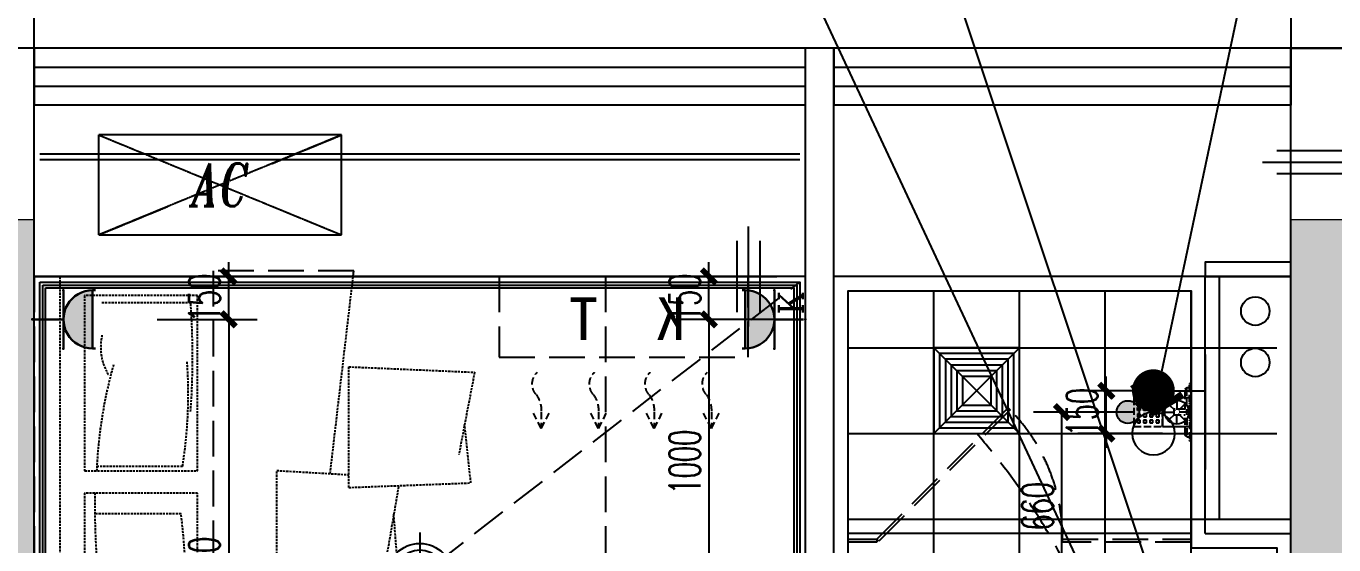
# Model space of a CAD drawing. Extents: x 184967 to 628822, y -100826 to 121332.
# Drawn here: x 398377 to 402956, y 43134 to 44951 of the extents above; entities that cross this region are included whole.
import ezdxf
from ezdxf.enums import TextEntityAlignment as Align

# ---------------------------------------------------------------- set-up
doc = ezdxf.new("R2010")
doc.units = 0
doc.header["$MEASUREMENT"] = 0
for name, pattern in [('__DASH', [0.35, 0.25, -0.1]), ('DASH', [0.35, 0.25, -0.1]), ('DASHED2', [0.375, 0.25, -0.125]), ('HIDDEN', [0.375, 0.25, -0.125])]:
    doc.linetypes.add(name, pattern=pattern)
for name, color, linetype in [('0-活动家具', 55, 'Continuous'), ('0-装饰完成面', 47, 'Continuous'), ('E-排水', 34, 'Continuous'), ('E-空调', 51, 'Continuous'), ('E-给水', 34, 'Continuous'), ('E02-灯具开关连线', 6, 'Continuous'), ('E03-地漏', 6, 'Continuous'), ('KT', 8, 'DASH'), ('P11-平面门套', 47, 'Continuous'), ('P11-平面门扇', 47, 'Continuous'), ('T-灯具尺寸', 55, 'Continuous'), ('T03-天花造型', 30, 'Continuous'), ('T05-天花灯具', 51, 'Continuous'), ('VPIPE-污水', 2, 'DASH'), ('VPIPE-通气', 7, 'TG_T'), ('WALL', 145, 'Continuous'), ('WINDOW', 141, 'Continuous'), ('栏杆', 4, 'Continuous'), ('看线', 67, 'Continuous')]:
    doc.layers.add(name, color=color, linetype=linetype)
for name, color, linetype, lineweight in [('4#6#-col-2F~31F$0$COLU', 7, 'Continuous', 0), ('4#6#-col-2F~31F$0$COLU_HATCH', 251, 'Continuous', 0), ('E-插座', 60, 'Continuous', 30)]:
    doc.layers.add(name, color=color, linetype=linetype, lineweight=lineweight)
doc.styles.add('_TCH_LABEL', font='COMPLEX', dxfattribs={"bigfont": 'GBCBIG'})
doc.styles.add('ENGLISH', font='italict.shx')
doc.styles.get("Standard").update_dxf_attribs({"font": 'gbenor.shx', "bigfont": 'gbcbig.shx'})
doc.styles.add('TG_LINETYPE', font='GBXWXT', dxfattribs={"width": 0.7, "height": 3, "bigfont": 'GBCBIG'})
doc.styles.add('尺寸标注', font='txt.shx', dxfattribs={"width": 0.6, "height": 110})
doc.styles.add('文字标注', font='')
doc.styles.get('文字标注').set_extended_font_data('SimSun')
doc.linetypes.add('TG_T', pattern='A,2,-0.3,["T",TG_LINETYPE,S=0.1,R=0,X=-0.23,Y=-0.1],0', length=2.3)
doc.dimstyles.new('1-50', dxfattribs={"dimscale": 50, "dimtxt": 110, "dimasz": 1, "dimexe": 2, "dimexo": 2, "dimgap": 0.6, "dimtad": 1, "dimdec": 0, "dimrnd": 5, "dimtxsty": '尺寸标注', "dimblk": 'ARCHTICK', "dimcen": 2.5, "dimclrd": 251, "dimclre": 251, "dimclrt": 50, "dimadec": 0, "dimazin": 0, "dimtfac": 1, "dimtdec": 0, "dimtix": 1, "dimtmove": 2, "dimatfit": 3, "dimldrblk": 'DOT', "dimfxl": 0, "dimarcsym": 0})
doc.dimstyles.new('标注', dxfattribs={"dimtxt": 2.5, "dimasz": 1.5, "dimexe": 1.25, "dimexo": 0.625, "dimgap": 0, "dimtad": 1, "dimdsep": 46, "dimtxsty": 'Standard', "dimblk": 'z', "dimcen": 2.5, "dimadec": 0, "dimazin": 0, "dimtm": 1e-09, "dimtfac": 1, "dimtmove": 0, "dimatfit": 3, "dimldrblk": 'z', "dimfxl": 0, "dimarcsym": 0})

# ---------------------------------------------------------------- blocks, each defined once
blk = doc.blocks.new('*U913')
h = blk.add_hatch(color=256)
edge = h.paths.add_edge_path()
edge.add_ellipse((117.7, 211), major_axis=(72.3, 72.3), ratio=1, start_angle=135, end_angle=224.9997)
edge.add_line((117.7, 108.8), (117.7, 108.8))
edge.add_ellipse((117.7, 211), major_axis=(72.3, 72.3), ratio=1, start_angle=225.0003, end_angle=315)
edge.add_line((219.9, 211), (15.5, 211))
for p, q in [((15.5, 221.2), (15.5, 211)), ((219.9, 211), (15.5, 211)), ((219.9, 221.2), (219.9, 211)), ((15.5, 108.8), (219.9, 108.8)), ((117.7, 108.8), (117.7, 6.5))]:
    blk.add_line(p, q)
at = {"extrusion": (0, 0, -1)}
blk.add_ellipse((117.7, 211), major_axis=(72.3, 72.3), ratio=1, start_param=0.785398, end_param=3.926991, dxfattribs=at)
for p in [(15.5, 108.8), (219.9, 108.8), (117.7, 0)]:
    blk.add_point(p)
at = {"style": '_TCH_LABEL', "text_generation_flag": 4}
blk.add_text('P', height=0.00409, dxfattribs=at).set_placement((117.7, 0))
at = {"style": '_TCH_LABEL'}
blk.add_attdef('B', text='', height=84.1, dxfattribs=at).set_placement((174.6, 51.2), align=Align.MIDDLE)
blk = doc.blocks.new('_ArchTick')
at = {"color": 0, "linetype": 'ByBlock', "const_width": 0.4}
blk.add_lwpolyline([(-0.5, -0.5), (0.5, 0.5)], dxfattribs=at)
blk = doc.blocks.new('*D930')
at = {"layer": 'Defpoints', "color": 0, "transparency": 16777216}
for p in [(400767.9, 44073.7), (401105.5, 44073.7), (401105.5, 43923.7)]:
    blk.add_point(p, dxfattribs=at)
at = {"layer": 'E-插座', "color": 251, "lineweight": -2, "transparency": 16777216}
for p, q in [((400767.9, 44073.7), (400767.9, 44123.7)), ((401005.5, 44073.7), (400667.9, 44073.7)), ((400767.9, 43923.7), (400767.9, 44073.7)), ((401005.5, 43923.7), (400667.9, 43923.7)), ((400767.9, 43923.7), (400767.9, 43873.7))]:
    blk.add_line(p, q, dxfattribs=at)
at = {"layer": 'E-插座', "color": 251, "lineweight": -2, "transparency": 16777216, "xscale": 50, "yscale": 50, "zscale": 50}
for p, rotation in [((400767.9, 44073.7), 270), ((400767.9, 43923.7), 90)]:
    blk.add_blockref('_ArchTick', p, dxfattribs=dict(at, rotation=rotation))
at = {"layer": 'E-插座', "color": 50, "transparency": 16777216, "insert": (400682.9, 43998.7), "char_height": 110, "attachment_point": 5, "rotation": 90, "style": '尺寸标注'}
blk.add_mtext('150', dxfattribs=at)
blk = doc.blocks.new('_Dot')
at = {"color": 0, "linetype": 'ByBlock', "lineweight": -2}
blk.add_line((-0.5, 0), (-1, 0), dxfattribs=at)
at = {"color": 0, "linetype": 'ByBlock', "const_width": 0.5}
blk.add_lwpolyline([(-0.25, 0, 1), (0.25, 0, 1)], format="xyb", close=True, dxfattribs=at)
blk = doc.blocks.new('*D931')
at = {"layer": 'Defpoints', "color": 0, "transparency": 16777216}
for p in [(401105.5, 43923.7), (400767.9, 42923.7), (401099, 42923.7)]:
    blk.add_point(p, dxfattribs=at)
at = {"layer": 'E-插座', "color": 251, "lineweight": -2, "transparency": 16777216}
for p, q in [((401005.5, 43923.7), (400667.9, 43923.7)), ((400767.9, 43923.7), (400767.9, 42923.7)), ((400999, 42923.7), (400667.9, 42923.7))]:
    blk.add_line(p, q, dxfattribs=at)
at = {"layer": 'E-插座', "color": 251, "lineweight": -2, "transparency": 16777216, "xscale": 50, "yscale": 50, "zscale": 50}
for p, rotation in [((400767.9, 43923.7), 90), ((400767.9, 42923.7), 270)]:
    blk.add_blockref('_ArchTick', p, dxfattribs=dict(at, rotation=rotation))
at = {"layer": 'E-插座', "color": 50, "transparency": 16777216, "insert": (400682.9, 43423.7), "char_height": 110, "attachment_point": 5, "rotation": 90, "style": '尺寸标注'}
blk.add_mtext('1000', dxfattribs=at)
blk = doc.blocks.new('*D932')
at = {"layer": 'Defpoints', "color": 0, "transparency": 16777216}
for p in [(398405.5, 44073.7), (399086.3, 44073.7), (398405.5, 43923.7)]:
    blk.add_point(p, dxfattribs=at)
at = {"layer": 'E-插座', "color": 251, "lineweight": -2, "transparency": 16777216}
for p, q in [((399086.3, 44073.7), (399086.3, 44123.7)), ((398836.3, 44073.7), (399186.3, 44073.7)), ((399086.3, 43923.7), (399086.3, 44073.7)), ((398836.3, 43923.7), (399186.3, 43923.7)), ((399086.3, 43923.7), (399086.3, 43873.7))]:
    blk.add_line(p, q, dxfattribs=at)
at = {"layer": 'E-插座', "color": 251, "lineweight": -2, "transparency": 16777216, "xscale": 50, "yscale": 50, "zscale": 50}
for p, rotation in [((399086.3, 44073.7), 270), ((399086.3, 43923.7), 90)]:
    blk.add_blockref('_ArchTick', p, dxfattribs=dict(at, rotation=rotation))
at = {"layer": 'E-插座', "color": 50, "transparency": 16777216, "insert": (399001.3, 43998.7), "char_height": 110, "attachment_point": 5, "rotation": 90, "style": '尺寸标注'}
blk.add_mtext('150', dxfattribs=at)
blk = doc.blocks.new('*D933')
at = {"layer": 'Defpoints', "color": 0, "transparency": 16777216}
for p in [(398405.5, 43923.7), (398405.5, 42173.7), (399086.3, 42173.7)]:
    blk.add_point(p, dxfattribs=at)
at = {"layer": 'E-插座', "color": 251, "lineweight": -2, "transparency": 16777216}
for p, q in [((398836.3, 43923.7), (399186.3, 43923.7)), ((399086.3, 43923.7), (399086.3, 42173.7)), ((398836.3, 42173.7), (399186.3, 42173.7))]:
    blk.add_line(p, q, dxfattribs=at)
at = {"layer": 'E-插座', "color": 251, "lineweight": -2, "transparency": 16777216, "xscale": 50, "yscale": 50, "zscale": 50}
for p, rotation in [((399086.3, 43923.7), 90), ((399086.3, 42173.7), 270)]:
    blk.add_blockref('_ArchTick', p, dxfattribs=dict(at, rotation=rotation))
at = {"layer": 'E-插座', "color": 50, "transparency": 16777216, "insert": (399001.3, 43048.7), "char_height": 110, "attachment_point": 5, "rotation": 90, "style": '尺寸标注'}
blk.add_mtext('1750', dxfattribs=at)
blk = doc.blocks.new('A$C425A3D1E')
for p, q in [((0.6, 403.1), (0.6, 150)), ((182.3, 276.6), (0.6, 276.6)), ((0.6, 126.6), (0.6, 276.6)), ((0.6, 253.1), (0.6, 0)), ((106.7, 126.6), (0, 126.6))]:
    blk.add_line(p, q)
at = {"const_width": 75}
blk.add_lwpolyline([(182.3, 314.1, -1), (182.3, 239.1, -1)], format="xyb", close=True, dxfattribs=at)
blk.add_circle((181.7, 126.6), 75)
for start, end in [(90, 270), (270, 90)]:
    blk.add_arc((182.3, 276.6), 28.1, start, end)
blk = doc.blocks.new('*D969')
at = {"layer": 'Defpoints', "color": 0, "linetype": 'ByBlock', "transparency": 16777216}
for p in [(402159, 43673.7), (402456.1, 43673.7), (402456.1, 43523.7)]:
    blk.add_point(p, dxfattribs=at)
at = {"layer": 'E-给水', "color": 251, "lineweight": -2, "transparency": 16777216}
for p, q in [((402159, 43673.7), (402159, 43723.7)), ((402356.1, 43673.7), (402059, 43673.7)), ((402159, 43523.7), (402159, 43673.7)), ((402356.1, 43523.7), (402059, 43523.7)), ((402159, 43523.7), (402159, 43473.7))]:
    blk.add_line(p, q, dxfattribs=at)
at = {"layer": 'E-给水', "color": 251, "linetype": 'ByBlock', "lineweight": -2, "transparency": 16777216, "xscale": 50, "yscale": 50, "zscale": 50}
for p, rotation in [((402159, 43673.7), 270), ((402159, 43523.7), 90)]:
    blk.add_blockref('_ArchTick', p, dxfattribs=dict(at, rotation=rotation))
at = {"layer": 'E-给水', "color": 50, "linetype": 'ByBlock', "transparency": 16777216, "insert": (402074, 43598.7), "char_height": 110, "attachment_point": 5, "rotation": 90, "style": '尺寸标注'}
blk.add_mtext('150', dxfattribs=at)
blk = doc.blocks.new('A$C409C086C')
h = blk.add_hatch(color=251)
h.dxf.hatch_style = 1
h.paths.add_polyline_path([(63.9, 0, 1), (-63.9, 0, 1)])
blk.add_circle((0, 0), 63.9)
blk = doc.blocks.new('*D982')
at = {"layer": 'Defpoints', "color": 0, "linetype": 'ByBlock', "transparency": 16777216}
for p in [(402003.5, 43598.7), (402505.5, 43598.7), (402755, 42939)]:
    blk.add_point(p, dxfattribs=at)
at = {"layer": 'E-给水', "color": 251, "lineweight": -2, "transparency": 16777216}
for p, q in [((402253.5, 43598.7), (401903.5, 43598.7)), ((402003.5, 42939), (402003.5, 43598.7)), ((402253.5, 42939), (401903.5, 42939))]:
    blk.add_line(p, q, dxfattribs=at)
at = {"layer": 'E-给水', "color": 251, "linetype": 'ByBlock', "lineweight": -2, "transparency": 16777216, "xscale": 50, "yscale": 50, "zscale": 50}
for p, rotation in [((402003.5, 43598.7), 90), ((402003.5, 42939), 270)]:
    blk.add_blockref('_ArchTick', p, dxfattribs=dict(at, rotation=rotation))
at = {"layer": 'E-给水', "color": 50, "linetype": 'ByBlock', "transparency": 16777216, "insert": (401918.5, 43268.8), "char_height": 110, "attachment_point": 5, "rotation": 90, "style": '尺寸标注'}
blk.add_mtext('660', dxfattribs=at)
blk = doc.blocks.new('z')
blk.add_line((0, 0), (-1, 0))
blk.add_lwpolyline([(-1.171, 1.173, 0.36, 0.21, 0), (0, 0, 0.21, 0.36, 0), (-1.171, -1.173, 0.36, 0.36, 0)], format="xyseb")
blk = doc.blocks.new('sds')
at = {"color": 8}
for p, q in [((-150, 150), (150, -150)), ((-150, -150), (150, 150))]:
    blk.add_line(p, q, dxfattribs=at)
blk.add_lwpolyline([(-150, 150), (150, 150), (150, -150), (-150, -150)], close=True)
for points in [[(-130, 130), (130, 130), (130, -130), (-130, -130)], [(-110, 110), (110, 110), (110, -110), (-110, -110)], [(-90, 90), (90, 90), (90, -90), (-90, -90)], [(-70, 70), (70, 70), (70, -70), (-70, -70)], [(-50, 50), (50, 50), (50, -50), (-50, -50)]]:
    blk.add_lwpolyline(points, close=True, dxfattribs=at)
blk = doc.blocks.new('xidingdeng')
for p, q in [((0, 3.333), (0, -3.333)), ((-3.333, 0), (3.333, 0))]:
    blk.add_line(p, q)
blk.add_circle((0, 0), 2.5)
at = {"color": 8}
blk.add_circle((0, 0), 2, dxfattribs=at)
blk = doc.blocks.new('A$C66E365A4')
at = {"layer": '栏杆'}
for p, q in [((0, 0), (0, -350)), ((-40, -50), (-40, -300)), ((40, -50), (40, -300))]:
    blk.add_line(p, q, dxfattribs=at)
blk = doc.blocks.new('awrtt')
at = {"layer": 'KT', "linetype": 'DASH'}
for p, q in [((195123.3, -20712.9), (194273.3, -20712.9)), ((194273.3, -20712.9), (194516.2, -20812.9)), ((195123.3, -20712.9), (194273.3, -21062.9)), ((194273.3, -21062.9), (194273.3, -20712.9)), ((194273.3, -20712.9), (195123.3, -21062.9)), ((194880.5, -20812.9), (195123.3, -20712.9)), ((195123.3, -21062.9), (195123.3, -20712.9)), ((195123.3, -21062.9), (195123.3, -20712.9)), ((194273.3, -21062.9), (194516.2, -20962.9)), ((194880.5, -20962.9), (195123.3, -21062.9)), ((194273.3, -21062.9), (195123.3, -21062.9))]:
    blk.add_line(p, q, dxfattribs=at)
at = {"layer": 'KT', "linetype": 'DASH', "style": 'ENGLISH', "width": 0.75}
blk.add_text('AC', height=150, dxfattribs=at).set_placement((194698.3, -20887.9), align=Align.MIDDLE_CENTER)
blk = doc.blocks.new('$WINLIB2D$00000001')
at = {"color": 0}
for points in [[(-0.5, 0.5), (-0.5, -0.5)], [(-0.5, 0.5), (0.5, 0.5)], [(0.5, -0.5), (0.5, 0.5)], [(0.5, 0.1667), (-0.5, 0.1667)], [(0.5, -0.1667), (-0.5, -0.1667)], [(-0.5, -0.5), (0.5, -0.5)]]:
    blk.add_lwpolyline(points, dxfattribs=at)
blk = doc.blocks.new('dfgdf')
at = {"linetype": 'DASH', "ltscale": 100}
for p, q in [((78687.7, 2714.9), (78707.7, 2714.9)), ((78687.7, 2674.9), (78687.7, 2714.9)), ((78707.7, 2714.9), (78707.7, 2674.9)), ((78595.9, 2657.9), (78595.9, 2656.9)), ((78697.5, 2659.9), (78597.5, 2659.9)), ((78611.1, 2667.9), (78611.1, 2661.9)), ((78612.7, 2669.9), (78612.7, 2669.9)), ((78687.7, 2674.9), (78617.7, 2674.9)), ((78668.7, 2657.9), (78668.7, 2656.9)), ((78697.5, 2659.9), (78797.5, 2659.9)), ((78777.7, 2674.9), (78707.7, 2674.9)), ((78726.3, 2657.9), (78726.3, 2656.9)), ((78782.7, 2669.9), (78782.7, 2669.9)), ((78784.3, 2667.9), (78784.3, 2661.9)), ((78799.5, 2657.9), (78799.5, 2656.9)), ((78618.5, 2654.9), (78597.5, 2654.9)), ((78618.5, 2654.9), (78666.7, 2654.9)), ((78776.5, 2654.9), (78728.3, 2654.9)), ((78776.5, 2654.9), (78797.5, 2654.9))]:
    blk.add_line(p, q, dxfattribs=at)
at = {"color": 250, "linetype": 'DASH', "ltscale": 100}
for p, q in [((78676, 2669.9), (78612.7, 2669.9)), ((78707.7, 2669.9), (78687.7, 2669.9)), ((78718.9, 2669.9), (78782.3, 2669.9))]:
    blk.add_line(p, q, dxfattribs=at)
at = {"color": 251, "linetype": 'DASH', "ltscale": 100}
blk.add_line((78668.7, 2656.9), (78726.3, 2656.9), dxfattribs=at)
at = {"linetype": 'DASH', "ltscale": 100}
blk.add_lwpolyline([(78747.7, 2754.9), (78647.7, 2754.9), (78647.7, 2854.9), (78747.7, 2854.9)], close=True, dxfattribs=at)
at = {"color": 250, "linetype": 'DASH', "ltscale": 100}
for points in [[(78659.7, 2832.9), (78669.7, 2832.9), (78669.7, 2842.9), (78659.7, 2842.9)], [(78681.7, 2832.9), (78691.7, 2832.9), (78691.7, 2842.9), (78681.7, 2842.9)], [(78713.7, 2832.9), (78703.7, 2832.9), (78703.7, 2842.9), (78713.7, 2842.9)], [(78735.7, 2832.9), (78725.7, 2832.9), (78725.7, 2842.9), (78735.7, 2842.9)], [(78659.7, 2810.9), (78669.7, 2810.9), (78669.7, 2820.9), (78659.7, 2820.9)], [(78659.7, 2788.9), (78669.7, 2788.9), (78669.7, 2798.9), (78659.7, 2798.9)], [(78681.7, 2810.9), (78691.7, 2810.9), (78691.7, 2820.9), (78681.7, 2820.9)], [(78681.7, 2788.9), (78691.7, 2788.9), (78691.7, 2798.9), (78681.7, 2798.9)], [(78713.7, 2810.9), (78703.7, 2810.9), (78703.7, 2820.9), (78713.7, 2820.9)], [(78713.7, 2788.9), (78703.7, 2788.9), (78703.7, 2798.9), (78713.7, 2798.9)], [(78735.7, 2810.9), (78725.7, 2810.9), (78725.7, 2820.9), (78735.7, 2820.9)], [(78735.7, 2788.9), (78725.7, 2788.9), (78725.7, 2798.9), (78735.7, 2798.9)], [(78659.7, 2766.9), (78669.7, 2766.9), (78669.7, 2776.9), (78659.7, 2776.9)], [(78681.7, 2766.9), (78691.7, 2766.9), (78691.7, 2776.9), (78681.7, 2776.9)], [(78713.7, 2766.9), (78703.7, 2766.9), (78703.7, 2776.9), (78713.7, 2776.9)], [(78735.7, 2766.9), (78725.7, 2766.9), (78725.7, 2776.9), (78735.7, 2776.9)]]:
    blk.add_lwpolyline(points, close=True, dxfattribs=at)
at = {"linetype": 'DASH', "ltscale": 100}
for centre, radius, start, end in [((78597.9, 2657.9), 2, 90, 180), ((78597.9, 2656.9), 2, 180, 270), ((78613.1, 2667.9), 2, 90, 180), ((78613.1, 2661.9), 2, 180, 270), ((78617.7, 2669.9), 5, 90, 180), ((78617.7, 2669.9), 5, 90, 180), ((78666.7, 2657.9), 2, 0, 90), ((78666.7, 2656.9), 2, 270, 0), ((78728.3, 2657.9), 2, 90, 180), ((78728.3, 2656.9), 2, 180, 270), ((78777.7, 2669.9), 5, 0, 90), ((78782.3, 2667.9), 2, 0, 90), ((78782.3, 2661.9), 2, 270, 0), ((78797.5, 2657.9), 2, 0, 90), ((78797.5, 2656.9), 2, 270, 0)]:
    blk.add_arc(centre, radius, start, end, dxfattribs=at)
blk = doc.blocks.new('A$C76680096')
at = {"color": 250, "ltscale": 10}
for p, q in [((11.5, 50), (42, 50)), ((22.8, 77.2), (44.4, 55.6)), ((50, 88.5), (50, 58)), ((77.2, 77.2), (55.6, 55.6)), ((88.5, 50), (58, 50)), ((22.8, 22.8), (44.4, 44.4)), ((50, 11.5), (50, 42)), ((77.2, 22.8), (55.6, 44.4))]:
    blk.add_line(p, q, dxfattribs=at)
blk.add_lwpolyline([(0, 0), (100, 0), (100, 100), (0, 100)], close=True)
blk.add_circle((50, 50), 42)
blk = doc.blocks.new('A$C0EE42455')
at = {"color": 251, "linetype": 'HIDDEN', "ltscale": 100}
for p, q in [((147.3, 652.1), (120.1, 598.3)), ((147.3, 652.1), (174.4, 598.3)), ((147.3, 594.7), (147.3, 652.1)), ((347.6, 652.1), (320.4, 598.3)), ((347.6, 594.7), (347.6, 652.1)), ((347.6, 652.1), (374.8, 598.3)), ((542.5, 652.1), (515.3, 598.3)), ((542.5, 594.7), (542.5, 652.1)), ((542.5, 652.1), (569.7, 598.3)), ((742.8, 652.1), (715.6, 598.3)), ((742.8, 594.7), (742.8, 652.1)), ((742.8, 652.1), (769.9, 598.3))]:
    blk.add_line(p, q, dxfattribs=at)
at = {"linetype": 'DASH', "ltscale": 500}
blk.add_lwpolyline([(0, 402.5), (872, 402.5), (872, 119.5), (0, 119.5)], close=True, dxfattribs=at)
at = {"color": 251, "linetype": 'HIDDEN', "ltscale": 100}
for centre, radius, start, end in [((48.1, 590.1), 99.3, 324.4056, 2.6653), ((248.4, 590.1), 99.3, 324.4056, 2.6653), ((443.3, 590.1), 99.3, 324.4056, 2.6653), ((643.6, 590.1), 99.3, 324.4056, 2.6653), ((172.5, 496), 56.8, 140.2307, 227.1069), ((372.8, 496), 56.8, 140.2307, 227.1069), ((567.7, 496), 56.8, 140.2307, 227.1069), ((768, 496), 56.8, 140.2307, 227.1069)]:
    blk.add_arc(centre, radius, start, end, dxfattribs=at)
at = {"color": 251, "ltscale": 200, "insert": (652.3, 192.1), "char_height": 150, "attachment_point": 1, "rotation": 180, "style": '文字标注'}
blk.add_mtext('K  T', dxfattribs=at)
blk = doc.blocks.new('1500FDSGSDFG')
at = {"color": 250, "linetype": 'DASHED2', "ltscale": 30}
for p, q in [((367146, 29154), (367146, 27654)), ((367628.1, 29087.2), (367232.5, 29087.2)), ((367232.5, 29087.2), (367232.5, 28472.9)), ((367628.1, 28472.9), (367628.1, 29087.2)), ((367293.2, 29063.6), (367603.6, 29063.6)), ((368157, 28837.9), (368597.7, 28818.7)), ((368157, 28415), (368157, 28837.9)), ((368597.7, 28818.7), (368542.5, 28530.3)), ((368584.9, 28431.1), (368562.7, 28635.8)), ((367575.1, 28489.1), (367274, 28489.1)), ((367232.5, 28472.9), (367628.1, 28472.9)), ((367904.9, 28474.4), (368157, 28459.9)), ((367904.9, 28036.3), (367904.9, 28474.4)), ((367628.1, 28395.7), (367232.5, 28395.7)), ((367232.5, 28395.7), (367232.5, 27728.2)), ((367628.1, 27728.2), (367628.1, 28395.7)), ((368157, 28415), (368584.9, 28431.1)), ((368331.4, 28418.2), (368292, 28188.2)), ((367570, 28322.9), (367268.8, 28322.9)), ((368334.4, 28067.3), (368314.8, 28321.4)), ((367904.9, 28036.3), (368334.4, 28052.3)), ((367297.4, 27750.6), (367598.5, 27750.6)), ((367232.5, 27728.2), (367628.1, 27728.2))]:
    blk.add_line(p, q, dxfattribs=at)
at = {"linetype": 'DASH', "ltscale": 500}
for points in [[(368172.6, 29154.1), (368175, 29174), (367682.5, 29174), (367682.5, 27634), (367995.5, 27634)], [(367682.5, 29154), (367056, 29154), (367056, 27654), (367682.5, 27654)], [(368173.2, 29154), (369056, 29154), (369056, 27654), (367998.1, 27654)]]:
    blk.add_lwpolyline(points, dxfattribs=at)
at = {"color": 250, "linetype": 'DASHED2', "ltscale": 30}
for points in [[(368092.2, 28463.6), (368175, 29174)], [(367995.5, 27634), (368043, 28041.4)]]:
    blk.add_lwpolyline(points, dxfattribs=at)
at = {"linetype": 'DASHED2', "ltscale": 30}
blk.add_lwpolyline([(367995.5, 27634), (367997.8, 27654.1)], dxfattribs=at)
at = {"color": 250, "linetype": 'DASHED2', "ltscale": 30}
for centre, major_axis, ratio, start_param, end_param in [((362919.4, 28872.3), (-4691.1, 0), 0.753743, 3.087464, 3.195721), ((369652.4, 29182.8), (2362.3, 299.3), 0.278004, 3.044401, 3.260412), ((368679.5, 28439.5), (-228.8, -1481.1), 0.93677, 4.581762, 4.833772), ((366586.7, 28716.4), (-54.2, -1263.4), 0.797198, 1.424216, 1.717377), ((368796.5, 28199.8), (-238, 2099.6), 0.719078, 1.39632, 1.696354), ((364747.2, 27984.8), (-95.8, 2841.3), 1, 4.623445, 4.797916), ((365494.4, 27933.3), (0, 2266), 0.931573, 4.631686, 4.793092), ((368819.7, 27831.6), (-1536.3, 23.3), 0.543461, -0.143041, 0.143041)]:
    blk.add_ellipse(centre, major_axis=major_axis, ratio=ratio, start_param=start_param, end_param=end_param, dxfattribs=at)

msp = doc.modelspace()

# ---------------------------------------------------------------- hatches: boundary and pattern name
at = {"layer": '4#6#-col-2F~31F$0$COLU_HATCH'}
for points in [[(398405.5, 41173.7), (398205.5, 41173.7), (398205.5, 44073.7), (397905.5, 44073.7), (397905.5, 44273.7), (398405.5, 44273.7), (398405.5, 41373.7), (399705.5, 41373.7), (399705.5, 41173.7)], [(402805.5, 41373.7), (402805.5, 44273.7), (403005.5, 44273.7), (403005.5, 41173.7), (402805.5, 41173.7), (402105.5, 41173.7), (402105.5, 41373.7)]]:
    msp.add_hatch(color=252, dxfattribs=at).paths.add_polyline_path(points)

# ---------------------------------------------------------------- linework, layer by layer
at = {"layer": '0-装饰完成面'}
msp.add_lwpolyline([(401305.5, 41423.7), (401255.5, 41423.7), (401255.5, 44023.7), (402455.5, 44023.7), (402455.5, 43123.7), (402755.5, 43123.7), (402755.5, 41423.7), (402105.5, 41423.7)], dxfattribs=at)
at = {"layer": '4#6#-col-2F~31F$0$COLU', "color": 6}
for points in [[(398405.5, 41173.7), (398205.5, 41173.7), (398205.5, 44073.7), (397905.5, 44073.7), (397905.5, 44273.7), (398405.5, 44273.7), (398405.5, 41373.7), (399705.5, 41373.7), (399705.5, 41173.7), (398405.5, 41173.7)], [(402805.5, 41373.7), (402805.5, 44273.7), (403005.5, 44273.7), (403005.5, 41173.7), (402805.5, 41173.7), (402105.5, 41173.7), (402105.5, 41373.7), (402805.5, 41373.7)]]:
    msp.add_lwpolyline(points, dxfattribs=at)
at = {"layer": 'E02-灯具开关连线', "color": 6, "linetype": 'DASH', "ltscale": 500}
msp.add_arc((399875.8, 41947.1), 2415.3, 340.691, 40.7512, dxfattribs=at)
at = {"layer": 'P11-平面门套'}
msp.add_line((402455.5, 43173.7), (401255.5, 43173.7), dxfattribs=at)
at = {"layer": 'P11-平面门扇', "linetype": 'DASH', "ltscale": 500}
for points in [[(401362.6, 43146.7), (401355.5, 43153.7), (401815.2, 43613.4), (401822.2, 43606.3)], [(401255.5, 43143.7), (401255.5, 43153.7), (401355.5, 43153.7), (401355.5, 43143.7)], [(402005.5, 43143.7), (402005.5, 43153.7), (402455.5, 43153.7), (402455.5, 43143.7)]]:
    msp.add_lwpolyline(points, close=True, dxfattribs=at)
at = {"layer": 'P11-平面门扇', "color": 250, "linetype": 'DASH', "ltscale": 500}
msp.add_arc((401367.6, 43158.7), 637.9, 359.5509, 45.4491, dxfattribs=at)
at = {"layer": 'T-灯具尺寸', "color": 8, "linetype": 'DASH', "ltscale": 500}
msp.add_line((398425.5, 41993.7), (401085.5, 44053.7), dxfattribs=at)
at = {"layer": 'T03-天花造型', "color": 55, "linetype": 'ByBlock'}
for p, q in [((398425.5, 44503.7), (401085.5, 44503.7)), ((398425.5, 44483.7), (401085.5, 44483.7)), ((401555.5, 41423.7), (401555.5, 44023.7)), ((401855.5, 41423.7), (401855.5, 44023.7)), ((402155.5, 41423.7), (402155.5, 44023.7)), ((402455.5, 41423.7), (402455.5, 44023.7)), ((401255.5, 43823.7), (402755.5, 43823.7)), ((401255.5, 43523.7), (402755.5, 43523.7)), ((401255.5, 43223.7), (402755.5, 43223.7))]:
    msp.add_line(p, q, dxfattribs=at)
for points in [[(398425.5, 44053.7), (401085.5, 44053.7), (401085.5, 41393.7), (398425.5, 41393.7)], [(398445.5, 44033.7), (401065.5, 44033.7), (401065.5, 41413.7), (398445.5, 41413.7)]]:
    msp.add_lwpolyline(points, close=True, dxfattribs=at)
at = {"layer": 'T03-天花造型', "color": 8, "linetype": 'ByBlock'}
msp.add_lwpolyline([(398435.5, 44043.7), (401075.5, 44043.7), (401075.5, 41403.7), (398435.5, 41403.7)], close=True, dxfattribs=at)
at = {"layer": 'VPIPE-污水', "linetype": 'Continuous'}
msp.add_circle((402680.5, 43952.6), 50, dxfattribs=at)
at = {"layer": 'VPIPE-通气', "linetype": 'Continuous'}
msp.add_circle((402680.5, 43772.6), 50, dxfattribs=at)
at = {"layer": 'WALL'}
for p, q in [((398405.5, 44873.7), (398205.5, 44873.7)), ((398405.5, 44673.7), (398405.5, 44873.7)), ((401105.5, 44673.7), (401105.5, 44873.7)), ((401205.5, 44873.7), (401105.5, 44873.7)), ((401205.5, 44673.7), (401205.5, 44873.7)), ((403005.5, 44873.7), (402805.5, 44873.7)), ((402805.5, 44873.7), (402805.5, 44673.7)), ((398405.5, 44173.7), (398405.5, 44673.7)), ((401105.5, 41373.7), (401105.5, 44673.7)), ((401205.5, 41373.7), (401205.5, 44673.7)), ((402805.5, 42973.7), (402805.5, 44673.7)), ((398405.5, 41373.7), (398405.5, 44173.7)), ((402505.5, 43173.7), (402505.5, 44073.7)), ((402555.5, 43223.7), (402555.5, 44073.7)), ((402555.5, 43223.7), (402805.5, 43223.7)), ((402505.5, 43173.7), (402805.5, 43173.7))]:
    msp.add_line(p, q, dxfattribs=at)
for points in [[(402805.5, 44873.7), (403005.5, 44873.7), (403005.5, 45473.7), (402805.5, 45473.7)], [(402505.5, 44073.7), (402805.5, 44073.7), (402805.5, 44123.7), (402505.5, 44123.7)]]:
    msp.add_lwpolyline(points, close=True, dxfattribs=at)
at = {"layer": 'WINDOW'}
for p, q in [((401105.5, 44073.7), (398405.5, 44073.7)), ((402805.5, 44073.7), (401205.5, 44073.7))]:
    msp.add_line(p, q, dxfattribs=at)
msp.add_lwpolyline([(398405.5, 44073.7), (401005.5, 44073.7)], dxfattribs=at)
at = {"layer": '看线'}
msp.add_line((398405.5, 44873.7), (398405.5, 45473.7), dxfattribs=at)

# ---------------------------------------------------------------- block references
at = {"extrusion": (0, 0, -1), "xscale": -1, "zscale": -1}
msp.add_blockref('awrtt', (-204358.2, 65282.6), dxfattribs=at)
at = {"layer": '0-活动家具', "linetype": '__DASH', "ltscale": 0.4}
msp.add_blockref('1500FDSGSDFG', (31349.5, 14919.7), dxfattribs=at)
at = {"layer": '0-活动家具', "color": 251, "ltscale": 6, "xscale": -1, "rotation": 90.00040751531893}
msp.add_blockref('dfgdf', (405109.9, 122296.4), dxfattribs=at)
at = {"layer": 'E-排水', "xscale": 0.6256832760932753, "yscale": 0.6256832760932753, "zscale": 0.6256832760932753}
msp.add_blockref('A$C409C086C', (402234.4, 43598.7), dxfattribs=at)
at = {"layer": 'E-插座', "rotation": 270}
msp.add_blockref('*U913', (398399, 44041.4), dxfattribs=at)
at = {"layer": 'E-插座', "rotation": 89.99999999999999}
msp.add_blockref('*U913', (401105.5, 43806), dxfattribs=at).add_auto_attribs({'B': 'K'})
at = {"layer": 'E-空调', "xscale": -1, "rotation": 180}
msp.add_blockref('A$C0EE42455', (400033.5, 44193.2), dxfattribs=at)
at = {"layer": 'E-给水', "xscale": -1}
msp.add_blockref('A$C425A3D1E', (402506.1, 43397.2), dxfattribs=at)
at = {"layer": 'E03-地漏'}
msp.add_blockref('A$C76680096', (402355.5, 43548.7), dxfattribs=at)
at = {"layer": 'KT', "color": 2, "extrusion": (0, 0, -1), "xscale": -1, "zscale": -1, "rotation": 90}
msp.add_blockref('A$C66E365A4', (-403055.5, 44473.7), dxfattribs=at)
at = {"layer": 'KT', "color": 2, "extrusion": (0, 0, -1), "xscale": -1, "zscale": -1}
msp.add_blockref('A$C66E365A4', (-400905.5, 44248.7), dxfattribs=at)
at = {"layer": 'T05-天花灯具', "xscale": -1}
msp.add_blockref('sds', (401705.5, 43673.7), dxfattribs=at)
at = {"layer": 'T05-天花灯具', "xscale": 46.07999946896734, "yscale": 46.07999946896734, "zscale": 46.07999946896734}
msp.add_blockref('xidingdeng', (399755.5, 43023.7), dxfattribs=at)
at = {"layer": 'WINDOW', "yscale": 200, "rotation": 180}
for p, xscale, zscale in [((399755.5, 44773.7), 2700, -2700), ((402005.5, 44773.7), 1600, -1600)]:
    msp.add_blockref('$WINLIB2D$00000001', p, dxfattribs=dict(at, xscale=xscale, zscale=zscale))

# ---------------------------------------------------------------- dimensions: what is measured, and where the dimension line sits
at = {"layer": 'E-插座'}
for base, p1, p2, picture, middle in [((399086.3, 44073.7), (398405.5, 43923.7), (398405.5, 44073.7), '*D932', (399001.3, 43998.7)), ((400767.9, 44073.7), (401105.5, 43923.7), (401105.5, 44073.7), '*D930', (400682.9, 43998.7)), ((399086.3, 42173.7), (398405.5, 43923.7), (398405.5, 42173.7), '*D933', (399001.3, 43048.7)), ((400767.9, 42923.7), (401105.5, 43923.7), (401099, 42923.7), '*D931', (400682.9, 43423.7))]:
    dim = msp.add_linear_dim(base=base, p1=p1, p2=p2, angle=90, dimstyle='1-50', override={"dimfxl": 5, "dimfxlon": 1}, dxfattribs=at)
    dim.commit()
    dim.dimension.update_dxf_attribs({"geometry": picture, "text_midpoint": middle})
at = {"layer": 'E-给水', "color": 1, "linetype": 'ByBlock'}
for base, p1, p2, picture, middle in [((402159, 43673.7), (402456.1, 43523.7), (402456.1, 43673.7), '*D969', (402074, 43598.7)), ((402003.5, 43598.7), (402755, 42939), (402505.5, 43598.7), '*D982', (401918.5, 43268.8))]:
    dim = msp.add_linear_dim(base=base, p1=p1, p2=p2, angle=90, dimstyle='1-50', override={"dimfxl": 5, "dimfxlon": 1}, dxfattribs=at)
    dim.commit()
    dim.dimension.update_dxf_attribs({"geometry": picture, "text_midpoint": middle})

# ---------------------------------------------------------------- leaders
at = {"layer": 'E-给水'}
for points in [[(402410.5, 42739, -6.9), (401371.4, 45860.2, -6.9), (399744.1, 45860.2, -6.9)], [(402321.3, 43592.7, -6.9), (402803.1, 45860.2, -6.9), (404430.4, 45860.2, -6.9)], [(402630.5, 41858.7, -6.9), (400965.4, 45420.7, -6.9), (399338.1, 45420.7, -6.9)]]:
    msp.add_leader(points, dimstyle='标注', override={"dimscale": 75.000002, "dimasz": 1}, dxfattribs=at)

doc.saveas('drawing.dxf')
